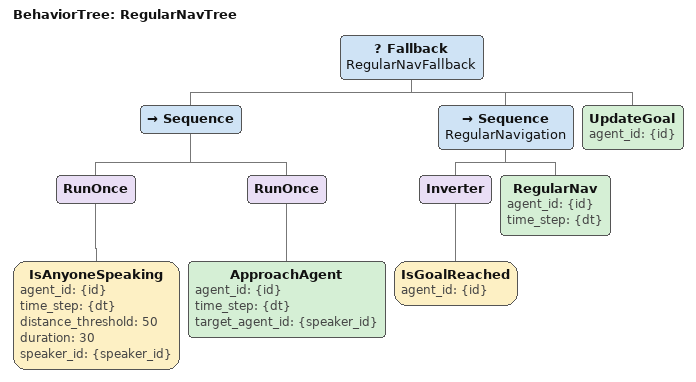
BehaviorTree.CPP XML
<?xml version='1.0' encoding='UTF-8'?>
<root main_tree_to_execute="RegularNavTree" BTCPP_format="4">

    <BehaviorTree ID="RegularNavTree">
        <Fallback name="RegularNavFallback">

            <Sequence>
                <RunOnce>
                    <IsAnyoneSpeaking agent_id="{id}" time_step="{dt}" distance_threshold="50" duration="30" speaker_id="{speaker_id}"/>
                </RunOnce>
                <RunOnce>
                    <ApproachAgent agent_id="{id}" time_step="{dt}" target_agent_id="{speaker_id}"/>
                </RunOnce>
            </Sequence>

            <Sequence name="RegularNavigation">
                <Inverter>
                    <IsGoalReached agent_id="{id}" />
                </Inverter>
                <RegularNav agent_id="{id}" time_step="{dt}" />
            </Sequence>
            <UpdateGoal agent_id="{id}" />
        </Fallback>
    </BehaviorTree>

</root>
